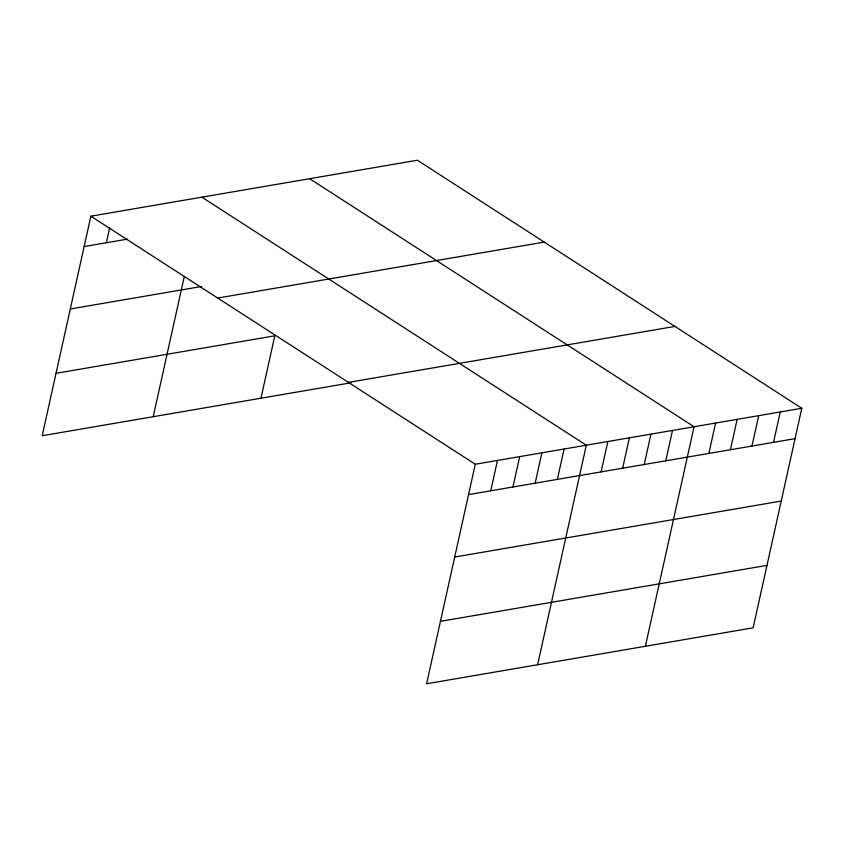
<?xml version="1.0" encoding="UTF-8"?>
<svg xmlns="http://www.w3.org/2000/svg" width="844" height="844" viewBox="0 0 844 844"><rect width="100%" height="100%" fill="white"/><g stroke="black" fill="none" stroke-linecap="round" stroke-linejoin="round"><path stroke-width="1.27" d="M801.8 408.274L475.277 464.242L426.61 683.767L753.133 627.809L801.8 408.274L417.39 160.233L90.867 216.191L42.2 435.726L350.967 382.796M106.344 242.755L109.709 227.574M153.218 416.693L184.298 276.494M260.965 398.231L274.806 335.806L56.042 373.301M490.754 490.807L497.485 460.434M512.952 486.999L519.693 456.636M535.159 483.19L541.89 452.827M557.367 479.381L564.098 449.019M537.628 664.745L586.295 445.21L201.885 197.169M601.118 471.891L607.849 441.517M622.672 468.188L629.402 437.825M644.215 464.495L650.946 434.132M665.768 460.803L672.499 430.44M645.386 646.272L694.053 426.748L309.632 178.696M708.865 453.418L715.596 423.055M730.419 449.725L737.15 419.362M751.972 446.033L758.703 415.67M773.515 442.34L780.246 411.967M84.136 246.564L127.307 239.158M70.295 308.988L201.6 286.475M217.72 298.048L544.243 242.091M348.424 382.385L674.947 326.417M468.547 494.605L795.069 438.648M454.716 557.029L781.227 501.062M440.452 621.342L766.974 565.385M90.867 216.191L475.277 464.242"/></g></svg>
